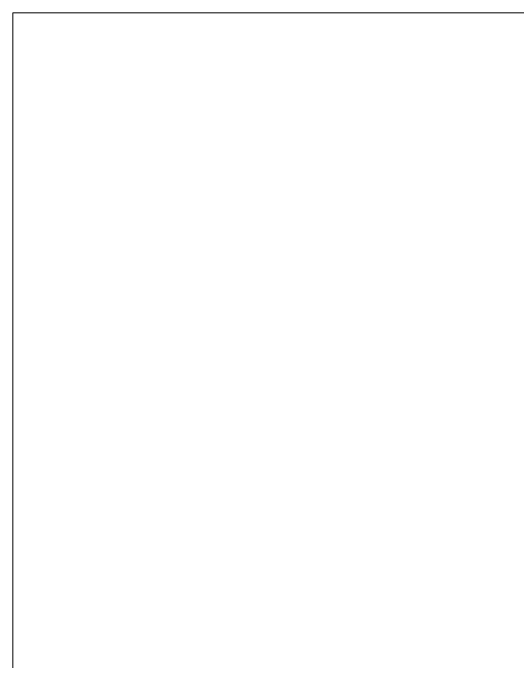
# Model space of a CAD drawing. Header units: millimetres. Extents: x -490789 to -449459, y 209001 to 327650.
# Drawn here: x -488776 to -478686, y 314665 to 327650 of the extents above; entities that cross this region are included whole.
import ezdxf

# ---------------------------------------------------------------- set-up
doc = ezdxf.new("R2010")
doc.units = ezdxf.units.MM
doc.header["$MEASUREMENT"] = 0
doc.layers.add('11EXPLICACIA_Ном_пера__7_Ном_пера__7_Ном_пера__7_Ном_пера__7_Ном_пера__7_Ном_пера__7_Ном_пера__7_Ном_пера__7_Ном_пера__7_Ном_пера__7_Ном._пера__7_Ном_пера__7_Ном._пера__7_Ном_пера__7_Ном._пера__7_Ном_пера__7_Ном_пера__7_Ном_пера__7_Ном_пера__7_Ном._пера_8_Ном._пера__7', color=7, linetype='Continuous', lineweight=18)

msp = doc.modelspace()

# ---------------------------------------------------------------- linework, layer by layer
at = {"layer": '11EXPLICACIA_Ном_пера__7_Ном_пера__7_Ном_пера__7_Ном_пера__7_Ном_пера__7_Ном_пера__7_Ном_пера__7_Ном_пера__7_Ном_пера__7_Ном_пера__7_Ном._пера__7_Ном_пера__7_Ном._пера__7_Ном_пера__7_Ном._пера__7_Ном_пера__7_Ном_пера__7_Ном_пера__7_Ном_пера__7_Ном._пера_8_Ном._пера__7', "linetype": 'Continuous'}
for p, q in [((-488775.6, 327650.1), (-488775.6, 299250.1)), ((-449575.6, 327650.1), (-488775.6, 327650.1))]:
    msp.add_line(p, q, dxfattribs=at)

doc.saveas('drawing.dxf')
